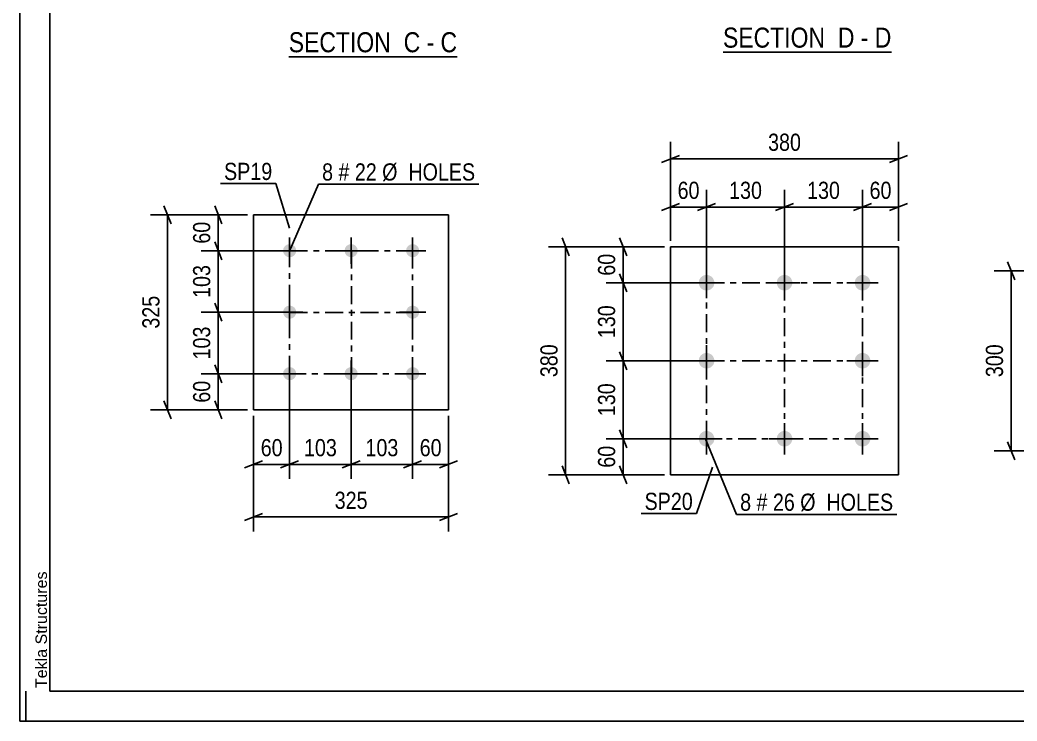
# Model space of a CAD drawing. Header units: millimetres. Extents: x 0 to 841, y 0 to 594.
# Drawn here: x 0 to 166.2, y 0 to 116.8 of the extents above; entities that cross this region are included whole.
import ezdxf

# ---------------------------------------------------------------- set-up
doc = ezdxf.new("R2010")
doc.units = ezdxf.units.MM
doc.linetypes.add('DXK_LINE_DOT3', pattern=[5.9187, 2.979, -0.9799, 0.9799, -0.9799])
doc.styles.add('Arial', font='ARIAL.TTF', dxfattribs={"height": 0.2})
doc.styles.add('Arial Narrow', font='ARIALN.TTF', dxfattribs={"height": 0.2})

# ---------------------------------------------------------------- blocks, each defined once
blk = doc.blocks.new('Unknown-103641004-18 - 7455')
at = {"color": 6, "linetype": 'Continuous'}
blk.add_line((117.2, 111.48), (145.27, 111.48), dxfattribs=at)
at = {"color": 0, "linetype": 'Continuous'}
for points in [[(135.3, 112.23), (135.3, 115.73), (117.2, 115.73), (117.2, 112.23)], [(139.12, 112.23), (139.12, 115.73), (136.35, 115.73), (136.35, 112.23)], [(141.45, 112.23), (141.45, 115.73), (140.17, 115.73), (140.17, 112.23)], [(145.27, 112.23), (145.27, 115.73), (142.5, 115.73), (142.5, 112.23)]]:
    blk.add_wipeout(points, dxfattribs=at)
at = {"color": 7, "linetype": 'Continuous', "style": 'Arial Narrow'}
for s, p in [('SECTION ', (117.2, 112.23)), ('D', (136.35, 112.23)), ('D', (142.5, 112.23)), ('-', (140.17, 112.23))]:
    blk.add_text(s, height=3.34, dxfattribs=at).set_placement(p)
blk = doc.blocks.new('Unknown-103641004-1133')
at = {"color": 5, "linetype": 'Continuous'}
for p, q in [((0, 594), (0, 0)), ((5, 589), (5, 5)), ((1, 0), (1, 5)), ((5, 5), (836, 5)), ((0, 0), (841, 0))]:
    blk.add_line(p, q, dxfattribs=at)
at = {"color": 174, "linetype": 'Continuous', "style": 'Arial'}
blk.add_text('Tekla Structures', height=1.9102, rotation=90, dxfattribs=at).set_placement((4.5, 5.5))
blk = doc.blocks.new('Unknown-103641004-13 - 1778')
at = {"color": 6, "linetype": 'Continuous'}
blk.add_line((44.81, 110.71), (72.88, 110.71), dxfattribs=at)
at = {"color": 0, "linetype": 'Continuous'}
for points in [[(62.92, 111.46), (62.92, 114.96), (44.81, 114.96), (44.81, 111.46)], [(66.74, 111.46), (66.74, 114.96), (63.97, 114.96), (63.97, 111.46)], [(69.06, 111.46), (69.06, 114.96), (67.79, 114.96), (67.79, 111.46)], [(72.88, 111.46), (72.88, 114.96), (70.11, 114.96), (70.11, 111.46)]]:
    blk.add_wipeout(points, dxfattribs=at)
at = {"color": 7, "linetype": 'Continuous', "style": 'Arial Narrow'}
for s, p in [('SECTION ', (44.81, 111.46)), ('C', (63.97, 111.46)), ('C', (70.11, 111.46)), ('-', (67.79, 111.46))]:
    blk.add_text(s, height=3.34, dxfattribs=at).set_placement(p)
blk = doc.blocks.new('Bolt-103641004-2351 - 2317')
at = {"linetype": 'Continuous'}
for points in [[(114.46, 74.35, -1), (114.46, 71.75, -1)], [(127.46, 74.35, -1), (127.46, 71.75, -1)], [(140.46, 74.35, -1), (140.46, 71.75, -1)], [(114.46, 61.35, -1), (114.46, 58.75, -1)], [(140.46, 61.35, -1), (140.46, 58.75, -1)], [(114.46, 48.35, -1), (114.46, 45.75, -1)], [(127.46, 48.35, -1), (127.46, 45.75, -1)], [(140.46, 48.35, -1), (140.46, 45.75, -1)]]:
    blk.add_hatch(color=1, dxfattribs=at).paths.add_polyline_path(points)
at = {"color": 1, "linetype": 'Continuous'}
for p, q in [((114.46, 75.65), (114.46, 70.45)), ((127.46, 75.65), (127.46, 70.45)), ((140.46, 75.65), (140.46, 70.45)), ((111.86, 73.05), (117.06, 73.05)), ((124.86, 73.05), (130.06, 73.05)), ((137.86, 73.05), (143.06, 73.05)), ((114.46, 62.65), (114.46, 57.45)), ((140.46, 62.65), (140.46, 57.45)), ((111.86, 60.05), (117.06, 60.05)), ((137.86, 60.05), (143.06, 60.05)), ((114.46, 49.65), (114.46, 44.45)), ((127.46, 49.65), (127.46, 44.45)), ((140.46, 49.65), (140.46, 44.45)), ((111.86, 47.05), (117.06, 47.05)), ((124.86, 47.05), (130.06, 47.05)), ((137.86, 47.05), (143.06, 47.05))]:
    blk.add_line(p, q, dxfattribs=at)
blk = doc.blocks.new('Part-103641004-2366 - 2317')
at = {"color": 2, "linetype": 'Continuous'}
for p, q in [((108.46, 79.05), (108.46, 41.05)), ((146.46, 79.05), (108.46, 79.05)), ((146.46, 79.05), (146.46, 41.05)), ((146.46, 41.05), (108.46, 41.05))]:
    blk.add_line(p, q, dxfattribs=at)
blk = doc.blocks.new('Bolt-103641004-2590 - 2556')
at = {"linetype": 'Continuous'}
for points in [[(44.96, 79.49, -1), (44.96, 77.29, -1)], [(55.21, 79.49, -1), (55.21, 77.29, -1)], [(65.46, 79.49, -1), (65.46, 77.29, -1)], [(44.96, 69.24, -1), (44.96, 67.04, -1)], [(65.46, 69.24, -1), (65.46, 67.04, -1)], [(44.96, 58.99, -1), (44.96, 56.79, -1)], [(55.21, 58.99, -1), (55.21, 56.79, -1)], [(65.46, 58.99, -1), (65.46, 56.79, -1)]]:
    blk.add_hatch(color=1, dxfattribs=at).paths.add_polyline_path(points)
at = {"color": 1, "linetype": 'Continuous'}
for p, q in [((44.96, 80.59), (44.96, 76.19)), ((55.21, 80.59), (55.21, 76.19)), ((65.46, 80.59), (65.46, 76.19)), ((42.76, 78.39), (47.16, 78.39)), ((53.01, 78.39), (57.41, 78.39)), ((63.26, 78.39), (67.66, 78.39)), ((44.96, 70.34), (44.96, 65.94)), ((65.46, 70.34), (65.46, 65.94)), ((42.76, 68.14), (47.16, 68.14)), ((63.26, 68.14), (67.66, 68.14)), ((44.96, 60.09), (44.96, 55.69)), ((55.21, 60.09), (55.21, 55.69)), ((65.46, 60.09), (65.46, 55.69)), ((42.76, 57.89), (47.16, 57.89)), ((53.01, 57.89), (57.41, 57.89)), ((63.26, 57.89), (67.66, 57.89))]:
    blk.add_line(p, q, dxfattribs=at)
blk = doc.blocks.new('Part-103641004-2595 - 2556')
at = {"color": 2, "linetype": 'Continuous'}
for p, q in [((38.96, 51.89), (38.96, 84.39)), ((38.96, 84.39), (71.46, 84.39)), ((71.46, 84.39), (71.46, 51.89)), ((71.46, 51.89), (38.96, 51.89))]:
    blk.add_line(p, q, dxfattribs=at)
blk = doc.blocks.new('Rectangle-103641004-2453 - 2317')
at = {"color": 1, "linetype": 'DXK_LINE_DOT3'}
blk.add_lwpolyline([(114.46, 73.05), (140.46, 73.05), (140.46, 47.05), (114.46, 47.05), (114.46, 73.05)], close=True, dxfattribs=at)
blk = doc.blocks.new('Rectangle-103641004-2682 - 2556')
at = {"color": 1, "linetype": 'DXK_LINE_DOT3'}
blk.add_lwpolyline([(44.96, 78.39), (65.46, 78.39), (65.46, 57.89), (44.96, 57.89), (44.96, 78.39)], close=True, dxfattribs=at)
blk = doc.blocks.new('Line-103641004-2439 - 2317')
at = {"color": 1, "linetype": 'DXK_LINE_DOT3'}
blk.add_line((127.46, 73.05), (127.46, 47.05), dxfattribs=at)
blk = doc.blocks.new('Line-103641004-2668 - 2556')
at = {"color": 1, "linetype": 'DXK_LINE_DOT3'}
blk.add_line((55.26, 78.39), (55.26, 57.89), dxfattribs=at)
blk = doc.blocks.new('Line-103641004-2446 - 2317')
at = {"color": 1, "linetype": 'DXK_LINE_DOT3'}
blk.add_line((114.46, 60.05), (140.46, 60.05), dxfattribs=at)
blk = doc.blocks.new('Line-103641004-2675 - 2556')
at = {"color": 1, "linetype": 'DXK_LINE_DOT3'}
blk.add_line((44.96, 68.09), (65.46, 68.09), dxfattribs=at)
blk = doc.blocks.new('StraightDimension-103641004-17610 - 2317')
at = {"color": 7, "linetype": 'Continuous'}
for p, q in [((101.17, 58.55), (99.97, 61.55)), ((113.46, 60.05), (97.72, 60.05)), ((100.57, 47.05), (100.57, 60.05)), ((99.97, 48.55), (101.17, 45.55)), ((113.46, 47.05), (97.72, 47.05))]:
    blk.add_line(p, q, dxfattribs=at)
at = {"color": 0}
blk.add_wipeout([(99.82, 56.89), (95.62, 56.89), (95.62, 50.21), (99.82, 50.21)], dxfattribs=at)
at = {"color": 3, "style": 'Arial Narrow'}
blk.add_text('130', height=2.863, rotation=90.0002, dxfattribs=at).set_placement((99.22, 50.81))
blk = doc.blocks.new('StraightDimension-103641004-2389 - 2317')
at = {"color": 7, "linetype": 'Continuous'}
for p, q in [((140.46, 74.05), (140.46, 88.52)), ((146.46, 80.05), (146.46, 88.52)), ((138.96, 85.07), (141.96, 86.27)), ((140.46, 85.67), (146.46, 85.67)), ((147.96, 86.27), (144.96, 85.07))]:
    blk.add_line(p, q, dxfattribs=at)
at = {"color": 0}
blk.add_wipeout([(145.89, 86.42), (145.89, 90.62), (141.03, 90.62), (141.03, 86.42)], dxfattribs=at)
at = {"color": 3, "style": 'Arial Narrow'}
blk.add_text('60', height=2.863, dxfattribs=at).set_placement((141.63, 87.02))
blk = doc.blocks.new('StraightDimension-103641004-2368 - 2317')
at = {"color": 7, "linetype": 'Continuous'}
for p, q in [((108.46, 80.05), (108.46, 96.53)), ((146.46, 80.05), (146.46, 96.53)), ((109.96, 94.28), (106.96, 93.08)), ((108.46, 93.68), (146.46, 93.68)), ((144.96, 93.08), (147.96, 94.28))]:
    blk.add_line(p, q, dxfattribs=at)
at = {"color": 0}
blk.add_wipeout([(130.8, 94.43), (130.8, 98.63), (124.12, 98.63), (124.12, 94.43)], dxfattribs=at)
at = {"color": 3, "style": 'Arial Narrow'}
blk.add_text('380', height=2.863, dxfattribs=at).set_placement((124.72, 95.03))
blk = doc.blocks.new('StraightDimension-103641004-2379 - 2317')
at = {"color": 7, "linetype": 'Continuous'}
for p, q in [((108.46, 80.05), (108.46, 88.52)), ((114.46, 74.05), (114.46, 88.52)), ((106.96, 85.07), (109.96, 86.27)), ((108.46, 85.67), (114.46, 85.67)), ((115.96, 86.27), (112.96, 85.07))]:
    blk.add_line(p, q, dxfattribs=at)
at = {"color": 0}
blk.add_wipeout([(113.89, 86.42), (113.89, 90.62), (109.03, 90.62), (109.03, 86.42)], dxfattribs=at)
at = {"color": 3, "style": 'Arial Narrow'}
blk.add_text('60', height=2.863, dxfattribs=at).set_placement((109.63, 87.02))
blk = doc.blocks.new('StraightDimension-103641004-2404 - 2317')
at = {"color": 7, "linetype": 'Continuous'}
for p, q in [((91.57, 77.55), (90.37, 80.55)), ((107.46, 79.05), (88.12, 79.05)), ((90.97, 41.05), (90.97, 79.05)), ((90.37, 42.55), (91.57, 39.55)), ((107.46, 41.05), (88.12, 41.05))]:
    blk.add_line(p, q, dxfattribs=at)
at = {"color": 0}
blk.add_wipeout([(90.22, 63.39), (86.02, 63.39), (86.02, 56.71), (90.22, 56.71)], dxfattribs=at)
at = {"color": 3, "style": 'Arial Narrow'}
blk.add_text('380', height=2.863, rotation=90.0002, dxfattribs=at).set_placement((89.62, 57.31))
blk = doc.blocks.new('StraightDimension-103641004-2419 - 2317')
at = {"color": 7, "linetype": 'Continuous'}
for p, q in [((99.97, 48.55), (101.17, 45.55)), ((113.46, 47.05), (97.72, 47.05)), ((100.57, 41.05), (100.57, 47.05)), ((101.17, 39.55), (99.97, 42.55)), ((107.46, 41.05), (97.72, 41.05))]:
    blk.add_line(p, q, dxfattribs=at)
at = {"color": 0}
blk.add_wipeout([(99.82, 46.48), (95.62, 46.48), (95.62, 41.62), (99.82, 41.62)], dxfattribs=at)
at = {"color": 3, "style": 'Arial Narrow'}
blk.add_text('60', height=2.863, rotation=90.0002, dxfattribs=at).set_placement((99.22, 42.22))
blk = doc.blocks.new('StraightDimension-103641004-2429 - 2317')
at = {"color": 7, "linetype": 'Continuous'}
for p, q in [((99.97, 80.55), (101.17, 77.55)), ((107.46, 79.05), (97.72, 79.05)), ((100.57, 73.05), (100.57, 79.05)), ((101.17, 71.55), (99.97, 74.55)), ((113.46, 73.05), (97.72, 73.05))]:
    blk.add_line(p, q, dxfattribs=at)
at = {"color": 0}
blk.add_wipeout([(99.82, 78.48), (95.62, 78.48), (95.62, 73.62), (99.82, 73.62)], dxfattribs=at)
at = {"color": 3, "style": 'Arial Narrow'}
blk.add_text('60', height=2.863, rotation=90.0002, dxfattribs=at).set_placement((99.22, 74.22))
blk = doc.blocks.new('StraightDimension-103641004-17588 - 2317')
at = {"color": 7, "linetype": 'Continuous'}
for p, q in [((114.46, 74.05), (114.46, 88.52)), ((127.46, 74.05), (127.46, 88.52)), ((115.96, 86.27), (112.96, 85.07)), ((114.46, 85.67), (127.46, 85.67)), ((125.96, 85.07), (128.96, 86.27))]:
    blk.add_line(p, q, dxfattribs=at)
at = {"color": 0}
blk.add_wipeout([(124.3, 86.42), (124.3, 90.62), (117.62, 90.62), (117.62, 86.42)], dxfattribs=at)
at = {"color": 3, "style": 'Arial Narrow'}
blk.add_text('130', height=2.863, dxfattribs=at).set_placement((118.22, 87.02))
blk = doc.blocks.new('StraightDimension-103641004-17590 - 2317')
at = {"color": 7, "linetype": 'Continuous'}
for p, q in [((127.46, 74.05), (127.46, 88.52)), ((140.46, 74.05), (140.46, 88.52)), ((128.96, 86.27), (125.96, 85.07)), ((127.46, 85.67), (140.46, 85.67)), ((138.96, 85.07), (141.96, 86.27))]:
    blk.add_line(p, q, dxfattribs=at)
at = {"color": 0}
blk.add_wipeout([(137.3, 86.42), (137.3, 90.62), (130.62, 90.62), (130.62, 86.42)], dxfattribs=at)
at = {"color": 3, "style": 'Arial Narrow'}
blk.add_text('130', height=2.863, dxfattribs=at).set_placement((131.22, 87.02))
blk = doc.blocks.new('StraightDimension-103641004-17612 - 2317')
at = {"color": 7, "linetype": 'Continuous'}
for p, q in [((101.17, 71.55), (99.97, 74.55)), ((113.46, 73.05), (97.72, 73.05)), ((100.57, 60.05), (100.57, 73.05)), ((99.97, 61.55), (101.17, 58.55)), ((113.46, 60.05), (97.72, 60.05))]:
    blk.add_line(p, q, dxfattribs=at)
at = {"color": 0}
blk.add_wipeout([(99.82, 69.89), (95.62, 69.89), (95.62, 63.21), (99.82, 63.21)], dxfattribs=at)
at = {"color": 3, "style": 'Arial Narrow'}
blk.add_text('130', height=2.863, rotation=90.0002, dxfattribs=at).set_placement((99.22, 63.81))
blk = doc.blocks.new('StraightDimension-103641004-2618 - 2556')
at = {"color": 7, "linetype": 'Continuous'}
for p, q in [((65.46, 56.89), (65.46, 40.38)), ((71.46, 50.89), (71.46, 40.38)), ((63.96, 42.18), (66.96, 43.38)), ((72.96, 43.38), (69.96, 42.18)), ((65.46, 42.78), (71.46, 42.78))]:
    blk.add_line(p, q, dxfattribs=at)
at = {"color": 0}
blk.add_wipeout([(70.89, 43.53), (70.89, 47.73), (66.04, 47.73), (66.04, 43.53)], dxfattribs=at)
at = {"color": 3, "style": 'Arial Narrow'}
blk.add_text('60', height=2.863, dxfattribs=at).set_placement((66.64, 44.13))
blk = doc.blocks.new('StraightDimension-103641004-2654 - 2556')
at = {"color": 7, "linetype": 'Continuous'}
for p, q in [((32.47, 85.89), (33.67, 82.89)), ((37.96, 84.39), (30.22, 84.39)), ((33.07, 78.39), (33.07, 84.39)), ((33.67, 76.89), (32.47, 79.89)), ((43.96, 78.39), (30.22, 78.39))]:
    blk.add_line(p, q, dxfattribs=at)
at = {"color": 0}
blk.add_wipeout([(32.32, 83.82), (28.12, 83.82), (28.12, 78.96), (32.32, 78.96)], dxfattribs=at)
at = {"color": 3, "style": 'Arial Narrow'}
blk.add_text('60', height=2.863, rotation=90.0002, dxfattribs=at).set_placement((31.72, 79.56))
blk = doc.blocks.new('StraightDimension-103641004-2597 - 2556')
at = {"color": 7, "linetype": 'Continuous'}
for p, q in [((25.21, 82.89), (24.01, 85.89)), ((37.96, 84.39), (21.76, 84.39)), ((24.61, 51.89), (24.61, 84.39)), ((24.01, 53.39), (25.21, 50.39)), ((37.96, 51.89), (21.76, 51.89))]:
    blk.add_line(p, q, dxfattribs=at)
at = {"color": 0}
blk.add_wipeout([(23.86, 71.48), (19.66, 71.48), (19.66, 64.8), (23.86, 64.8)], dxfattribs=at)
at = {"color": 3, "style": 'Arial Narrow'}
blk.add_text('325', height=2.863, rotation=90.0002, dxfattribs=at).set_placement((23.26, 65.4))
blk = doc.blocks.new('StraightDimension-103641004-2608 - 2556')
at = {"color": 7, "linetype": 'Continuous'}
for p, q in [((44.96, 56.89), (44.96, 40.38)), ((38.96, 50.89), (38.96, 40.38)), ((37.46, 42.18), (40.46, 43.38)), ((46.46, 43.38), (43.46, 42.18)), ((38.96, 42.78), (44.96, 42.78))]:
    blk.add_line(p, q, dxfattribs=at)
at = {"color": 0}
blk.add_wipeout([(44.39, 43.53), (44.39, 47.73), (39.54, 47.73), (39.54, 43.53)], dxfattribs=at)
at = {"color": 3, "style": 'Arial Narrow'}
blk.add_text('60', height=2.863, dxfattribs=at).set_placement((40.14, 44.13))
blk = doc.blocks.new('StraightDimension-103641004-2633 - 2556')
at = {"color": 7, "linetype": 'Continuous'}
for p, q in [((38.96, 50.89), (38.96, 31.61)), ((71.46, 50.89), (71.46, 31.61)), ((40.46, 34.61), (37.46, 33.41)), ((38.96, 34.01), (71.46, 34.01)), ((69.96, 33.41), (72.96, 34.61))]:
    blk.add_line(p, q, dxfattribs=at)
at = {"color": 0}
blk.add_wipeout([(58.56, 34.76), (58.56, 38.96), (51.87, 38.96), (51.87, 34.76)], dxfattribs=at)
at = {"color": 3, "style": 'Arial Narrow'}
blk.add_text('325', height=2.863, dxfattribs=at).set_placement((52.47, 35.36))
blk = doc.blocks.new('StraightDimension-103641004-2644 - 2556')
at = {"color": 7, "linetype": 'Continuous'}
for p, q in [((32.47, 59.39), (33.67, 56.39)), ((43.96, 57.89), (30.22, 57.89)), ((33.07, 51.89), (33.07, 57.89)), ((33.67, 50.39), (32.47, 53.39)), ((37.96, 51.89), (30.22, 51.89))]:
    blk.add_line(p, q, dxfattribs=at)
at = {"color": 0}
blk.add_wipeout([(32.32, 57.32), (28.12, 57.32), (28.12, 52.46), (32.32, 52.46)], dxfattribs=at)
at = {"color": 3, "style": 'Arial Narrow'}
blk.add_text('60', height=2.863, rotation=90.0002, dxfattribs=at).set_placement((31.72, 53.06))
blk = doc.blocks.new('StraightDimension-103641004-17716 - 2556')
at = {"color": 7, "linetype": 'Continuous'}
for p, q in [((44.96, 56.89), (44.96, 40.38)), ((55.21, 56.89), (55.21, 40.38)), ((43.46, 42.18), (46.46, 43.38)), ((56.71, 43.38), (53.71, 42.18)), ((44.96, 42.78), (55.21, 42.78))]:
    blk.add_line(p, q, dxfattribs=at)
at = {"color": 0}
blk.add_wipeout([(53.43, 43.53), (53.43, 47.73), (46.75, 47.73), (46.75, 43.53)], dxfattribs=at)
at = {"color": 3, "style": 'Arial Narrow'}
blk.add_text('103', height=2.863, dxfattribs=at).set_placement((47.35, 44.13))
blk = doc.blocks.new('StraightDimension-103641004-17718 - 2556')
at = {"color": 7, "linetype": 'Continuous'}
for p, q in [((55.21, 56.89), (55.21, 40.38)), ((65.46, 56.89), (65.46, 40.38)), ((53.71, 42.18), (56.71, 43.38)), ((66.96, 43.38), (63.96, 42.18)), ((55.21, 42.78), (65.46, 42.78))]:
    blk.add_line(p, q, dxfattribs=at)
at = {"color": 0}
blk.add_wipeout([(63.68, 43.53), (63.68, 47.73), (57, 47.73), (57, 43.53)], dxfattribs=at)
at = {"color": 3, "style": 'Arial Narrow'}
blk.add_text('103', height=2.863, dxfattribs=at).set_placement((57.6, 44.13))
blk = doc.blocks.new('StraightDimension-103641004-17738 - 2556')
at = {"color": 7, "linetype": 'Continuous'}
for p, q in [((32.47, 69.64), (33.67, 66.64)), ((43.96, 68.14), (30.22, 68.14)), ((33.07, 57.89), (33.07, 68.14)), ((33.67, 56.39), (32.47, 59.39)), ((43.96, 57.89), (30.22, 57.89))]:
    blk.add_line(p, q, dxfattribs=at)
at = {"color": 0}
blk.add_wipeout([(32.32, 66.36), (28.12, 66.36), (28.12, 59.67), (32.32, 59.67)], dxfattribs=at)
at = {"color": 3, "style": 'Arial Narrow'}
blk.add_text('103', height=2.863, rotation=90.0002, dxfattribs=at).set_placement((31.72, 60.27))
blk = doc.blocks.new('StraightDimension-103641004-17740 - 2556')
at = {"color": 7, "linetype": 'Continuous'}
for p, q in [((32.47, 79.89), (33.67, 76.89)), ((43.96, 78.39), (30.22, 78.39)), ((33.07, 68.14), (33.07, 78.39)), ((33.67, 66.64), (32.47, 69.64)), ((43.96, 68.14), (30.22, 68.14))]:
    blk.add_line(p, q, dxfattribs=at)
at = {"color": 0}
blk.add_wipeout([(32.32, 76.61), (28.12, 76.61), (28.12, 69.92), (32.32, 69.92)], dxfattribs=at)
at = {"color": 3, "style": 'Arial Narrow'}
blk.add_text('103', height=2.863, rotation=90.0002, dxfattribs=at).set_placement((31.72, 70.52))
blk = doc.blocks.new('StraightDimension-103641004-7346 - 7246')
at = {"color": 7, "linetype": 'Continuous'}
for p, q in [((165.83, 73.55), (164.63, 76.55)), ((180.91, 75.05), (162.38, 75.05)), ((165.23, 45.05), (165.23, 75.05)), ((164.63, 46.55), (165.83, 43.55)), ((180.91, 45.05), (162.38, 45.05))]:
    blk.add_line(p, q, dxfattribs=at)
at = {"color": 0}
blk.add_wipeout([(164.48, 63.39), (160.28, 63.39), (160.28, 56.71), (164.48, 56.71)], dxfattribs=at)
at = {"color": 3, "style": 'Arial Narrow'}
blk.add_text('300', height=2.863, rotation=90.0002, dxfattribs=at).set_placement((163.88, 57.31))
blk = doc.blocks.new('Mark-103641004-2347 - 2317')
at = {"color": 0}
for points in [[(121.89, 35.04), (121.89, 38.04), (120.06, 38.04), (120.06, 35.04)], [(124.62, 35.04), (124.62, 38.04), (122.79, 38.04), (122.79, 35.04)], [(129.17, 35.04), (129.17, 38.04), (125.52, 38.04), (125.52, 35.04)], [(145.6, 35.04), (145.6, 38.04), (130.07, 38.04), (130.07, 35.04)]]:
    blk.add_wipeout(points, dxfattribs=at)
for points in [[(121.89, 35.04), (121.89, 38.04), (120.06, 38.04), (120.06, 35.04)], [(124.62, 35.04), (124.62, 38.04), (122.79, 38.04), (122.79, 35.04)], [(129.17, 35.04), (129.17, 38.04), (125.52, 38.04), (125.52, 35.04)], [(145.6, 35.04), (145.6, 38.04), (130.07, 38.04), (130.07, 35.04)]]:
    blk.add_wipeout(points, dxfattribs=at)
at = {"color": 7, "linetype": 'Continuous'}
for p, q in [((114.22, 47.15), (119.46, 34.44)), ((119.46, 34.44), (146.2, 34.44))]:
    blk.add_line(p, q, dxfattribs=at)
at = {"color": 3, "style": 'Arial Narrow'}
for s, height, p in [('8', 2.86, (120.06, 35.04)), ('#', 2.86, (122.79, 35.04)), ('26', 2.863, (125.52, 35.04)), ('Ø  HOLES', 2.863, (130.07, 35.04))]:
    blk.add_text(s, height=height, dxfattribs=at).set_placement(p)
blk = doc.blocks.new('Mark-103641004-2362 - 2317')
at = {"color": 0}
blk.add_wipeout([(112.17, 35.18), (112.17, 38.18), (104.13, 38.18), (104.13, 35.18)], dxfattribs=at)
blk.add_wipeout([(112.17, 35.18), (112.17, 38.18), (104.13, 38.18), (104.13, 35.18)], dxfattribs=at)
at = {"color": 30, "linetype": 'Continuous'}
for p in [(115.44, 42.31), (103.53, 34.58)]:
    blk.add_line(p, (112.77, 34.58), dxfattribs=at)
at = {"color": 3, "style": 'Arial Narrow'}
blk.add_text('SP20', height=2.863, dxfattribs=at).set_placement((104.13, 35.18))
blk = doc.blocks.new('Mark-103641004-2586 - 2556')
at = {"color": 0}
for points in [[(52.2, 90.08), (52.2, 93.08), (50.37, 93.08), (50.37, 90.08)], [(54.93, 90.08), (54.93, 93.08), (53.1, 93.08), (53.1, 90.08)], [(59.48, 90.08), (59.48, 93.08), (55.83, 93.08), (55.83, 90.08)], [(75.91, 90.08), (75.91, 93.08), (60.38, 93.08), (60.38, 90.08)]]:
    blk.add_wipeout(points, dxfattribs=at)
for points in [[(52.2, 90.08), (52.2, 93.08), (50.37, 93.08), (50.37, 90.08)], [(54.93, 90.08), (54.93, 93.08), (53.1, 93.08), (53.1, 90.08)], [(59.48, 90.08), (59.48, 93.08), (55.83, 93.08), (55.83, 90.08)], [(75.91, 90.08), (75.91, 93.08), (60.38, 93.08), (60.38, 90.08)]]:
    blk.add_wipeout(points, dxfattribs=at)
at = {"color": 7, "linetype": 'Continuous'}
for p, q in [((44.87, 78.2), (49.77, 89.48)), ((49.77, 89.48), (76.51, 89.48))]:
    blk.add_line(p, q, dxfattribs=at)
at = {"color": 3, "style": 'Arial Narrow'}
for s, height, p in [('8', 2.86, (50.37, 90.08)), ('#', 2.86, (53.1, 90.08)), ('22', 2.863, (55.83, 90.08)), ('Ø  HOLES', 2.863, (60.38, 90.08))]:
    blk.add_text(s, height=height, dxfattribs=at).set_placement(p)
blk = doc.blocks.new('Mark-103641004-2591 - 2556')
at = {"color": 0}
blk.add_wipeout([(42.07, 90.17), (42.07, 93.17), (34.03, 93.17), (34.03, 90.17)], dxfattribs=at)
blk.add_wipeout([(42.07, 90.17), (42.07, 93.17), (34.03, 93.17), (34.03, 90.17)], dxfattribs=at)
at = {"color": 30, "linetype": 'Continuous'}
for p in [(33.43, 89.57), (44.96, 82.14)]:
    blk.add_line(p, (42.67, 89.57), dxfattribs=at)
at = {"color": 3, "style": 'Arial Narrow'}
blk.add_text('SP19', height=2.863, dxfattribs=at).set_placement((34.03, 90.17))

msp = doc.modelspace()

# ---------------------------------------------------------------- block references
for name in ['Unknown-103641004-18 - 7455', 'Part-103641004-2595 - 2556', 'Bolt-103641004-2590 - 2556', 'Rectangle-103641004-2682 - 2556', 'Line-103641004-2668 - 2556', 'Part-103641004-2366 - 2317', 'Bolt-103641004-2351 - 2317', 'Rectangle-103641004-2453 - 2317', 'Line-103641004-2439 - 2317', 'Line-103641004-2675 - 2556', 'Line-103641004-2446 - 2317']:
    msp.add_blockref(name, (0, 0))

# ---------------------------------------------------------------- next in the draw order: block references
msp.add_blockref('Unknown-103641004-1133', (0, 0))

# ---------------------------------------------------------------- next in the draw order: block references
for name in ['Unknown-103641004-13 - 1778', 'Mark-103641004-2586 - 2556', 'StraightDimension-103641004-2389 - 2317', 'StraightDimension-103641004-2654 - 2556', 'StraightDimension-103641004-7346 - 7246', 'StraightDimension-103641004-17610 - 2317', 'StraightDimension-103641004-2618 - 2556']:
    msp.add_blockref(name, (0, 0))

# ---------------------------------------------------------------- next in the draw order: block references
for name in ['StraightDimension-103641004-2368 - 2317', 'StraightDimension-103641004-2597 - 2556']:
    msp.add_blockref(name, (0, 0))

# ---------------------------------------------------------------- next in the draw order: block references
for name in ['Mark-103641004-2591 - 2556', 'StraightDimension-103641004-2379 - 2317', 'StraightDimension-103641004-2608 - 2556']:
    msp.add_blockref(name, (0, 0))

# ---------------------------------------------------------------- next in the draw order: block references
for name in ['StraightDimension-103641004-2404 - 2317', 'StraightDimension-103641004-2633 - 2556']:
    msp.add_blockref(name, (0, 0))

# ---------------------------------------------------------------- next in the draw order: block references
for name in ['StraightDimension-103641004-2429 - 2317', 'StraightDimension-103641004-2644 - 2556', 'StraightDimension-103641004-2419 - 2317']:
    msp.add_blockref(name, (0, 0))

# ---------------------------------------------------------------- next in the draw order: block references
for name in ['StraightDimension-103641004-17588 - 2317', 'StraightDimension-103641004-17716 - 2556', 'Mark-103641004-2347 - 2317']:
    msp.add_blockref(name, (0, 0))

# ---------------------------------------------------------------- next in the draw order: block references
for name in ['StraightDimension-103641004-17590 - 2317', 'StraightDimension-103641004-17612 - 2317', 'StraightDimension-103641004-17738 - 2556', 'StraightDimension-103641004-17718 - 2556', 'Mark-103641004-2362 - 2317']:
    msp.add_blockref(name, (0, 0))

# ---------------------------------------------------------------- next in the draw order: block references
msp.add_blockref('StraightDimension-103641004-17740 - 2556', (0, 0))

doc.saveas('drawing.dxf')
